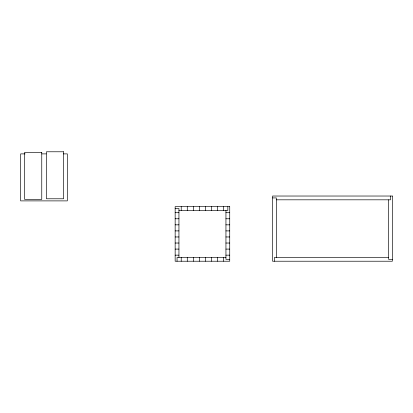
<?xml version="1.0" encoding="UTF-8"?>
<svg xmlns="http://www.w3.org/2000/svg" width="413" height="413" viewBox="0 0 413 413"><rect width="100%" height="100%" fill="white"/><g stroke="black" fill="none" stroke-linecap="round" stroke-linejoin="round"><path stroke-width="0.62" d="M25.126 153.889L20.65 153.889L20.65 200.888L67.324 200.888L67.324 153.889L63.37 153.889M41.692 153.889L46.225 153.889M272.58 197.925L276.369 197.925L276.369 257.433M276.369 199.82L390.455 199.82L390.455 196.03M175.153 208.539L178.943 208.539L178.943 257.433M178.943 210.434L227.837 210.434L227.837 206.645M175.153 212.705L178.943 212.705M225.942 212.705L229.731 212.705M175.153 218.771L178.943 218.771M225.942 218.771L229.731 218.771M175.153 224.837L178.943 224.837M225.942 224.837L229.731 224.837M175.153 230.898L178.943 230.898M225.942 230.898L229.731 230.898M175.153 236.964L178.943 236.964M225.942 236.964L229.731 236.964M175.153 243.03L178.943 243.03M225.942 243.03L229.731 243.03M175.153 249.091L178.943 249.091M225.942 249.091L229.731 249.091M175.153 255.157L178.943 255.157M225.942 255.157L229.731 255.157M225.942 257.433L177.048 257.433L177.048 261.222M388.561 257.433L274.475 257.433L274.475 261.222M229.731 259.328L225.942 259.328L225.942 210.434M392.35 259.328L388.561 259.328L388.561 199.82M223.67 206.645L223.67 210.434M223.67 257.433L223.67 261.222M217.605 206.645L217.605 210.434M217.605 257.433L217.605 261.222M211.539 206.645L211.539 210.434M211.539 257.433L211.539 261.222M205.478 206.645L205.478 210.434M205.478 257.433L205.478 261.222M199.412 206.645L199.412 210.434M199.412 257.433L199.412 261.222M193.346 206.645L193.346 210.434M193.346 257.433L193.346 261.222M187.28 206.645L187.28 210.434M187.28 257.433L187.28 261.222M181.219 206.645L181.219 210.434M181.219 257.433L181.219 261.222M63.592 151.778L46.437 151.778L46.437 198.777L63.592 198.777L63.592 151.778M41.759 152.392L24.61 152.392L24.61 199.391L41.759 199.391L41.759 152.392M392.35 196.03L272.58 196.03L272.58 261.222L392.35 261.222L392.35 196.03M229.731 206.645L175.153 206.645L175.153 261.222L229.731 261.222L229.731 206.645"/></g></svg>
